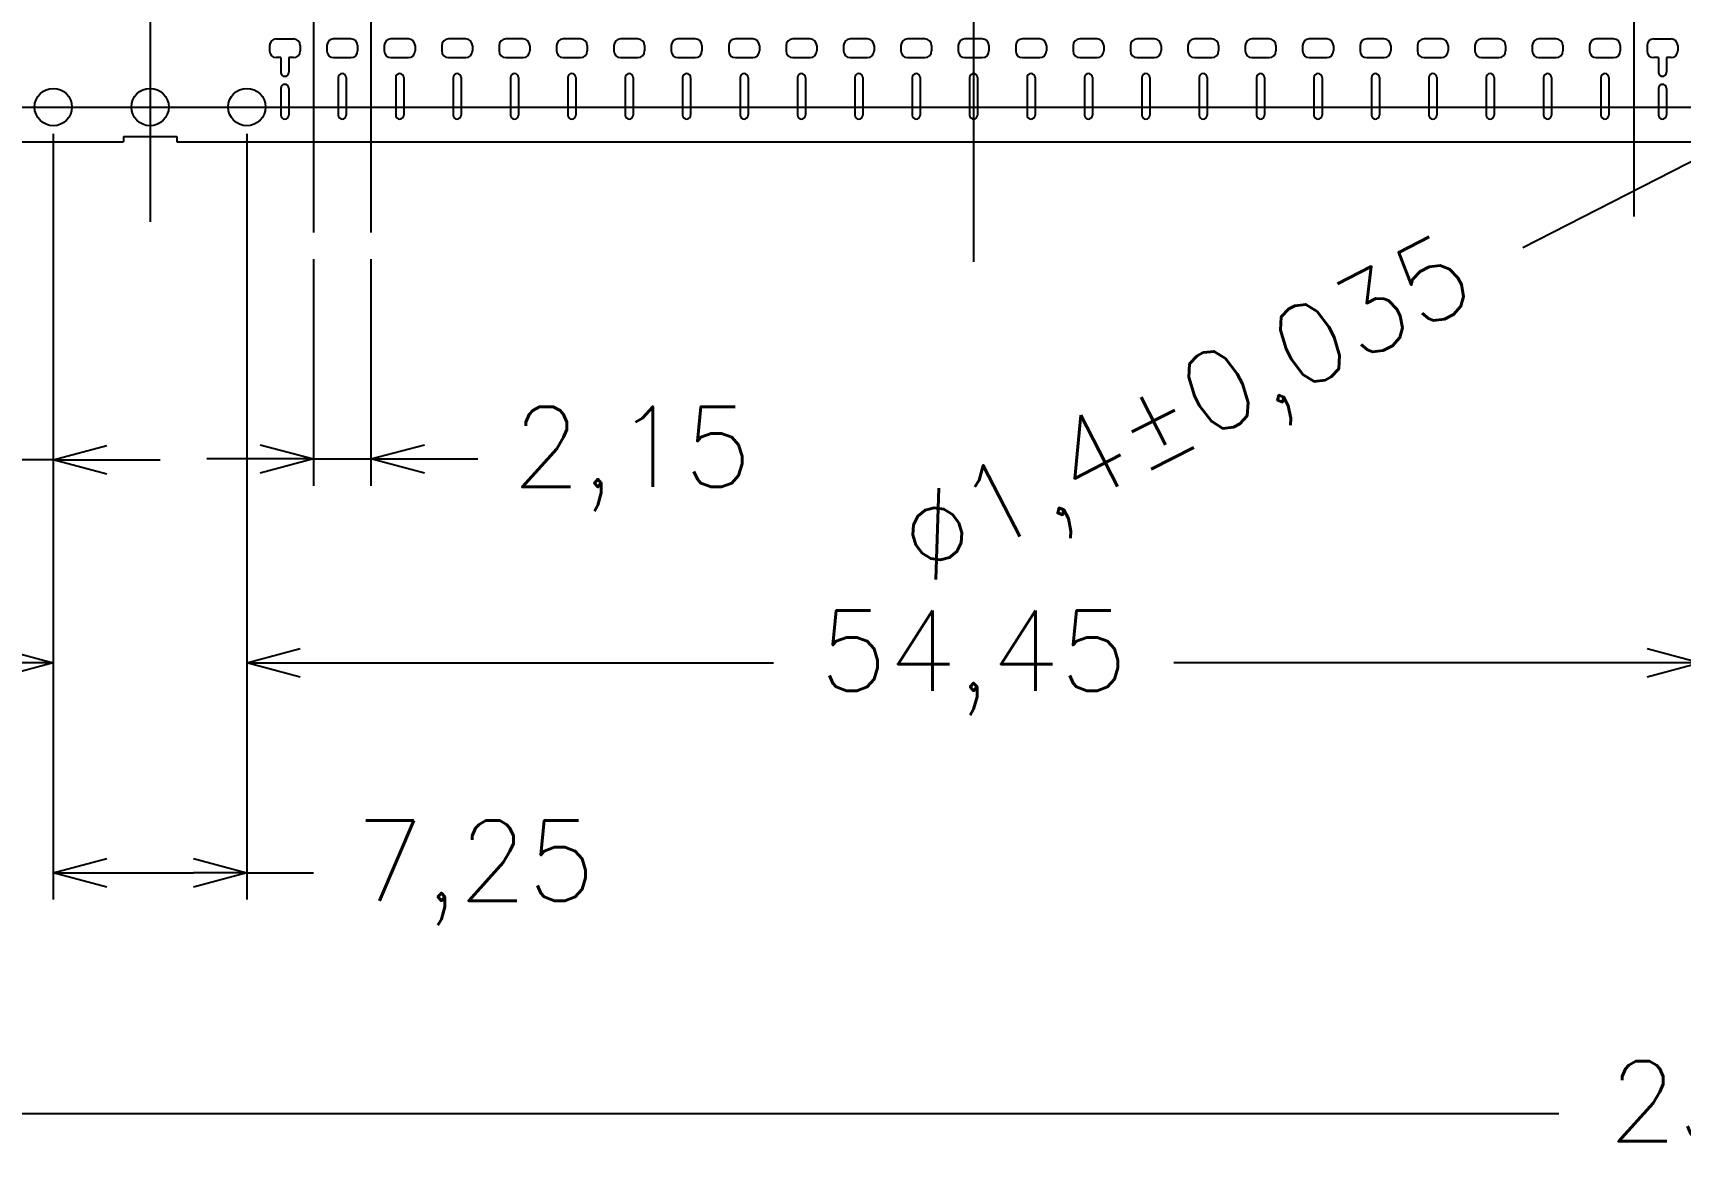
# Model space of a CAD drawing. Header units: millimetres. Extents: x -992 to 1678, y 128 to 1331.
# Drawn here: x -846 to -784.3, y 1168.8 to 1211.2 of the extents above; entities that cross this region are included whole.
import ezdxf

# ---------------------------------------------------------------- set-up
doc = ezdxf.new("R2010")
doc.units = ezdxf.units.MM
doc.header["$PDMODE"] = 3
doc.header["$PDSIZE"] = -1
doc.linetypes.add('CENTER', pattern=[10.16, 6.35, -1.27, 1.27, -1.27])
doc.layers.get('DEFPOINTS').update_dxf_attribs({"color": 10})
for name, color, linetype in [('1', 3, 'Continuous'), ('CEN', 8, 'CENTER'), ('DIM', 7, 'Continuous')]:
    doc.layers.add(name, color=color, linetype=linetype)
doc.styles.add('SIMPLEX', font='simplex')
doc.styles.get("Standard").update_dxf_attribs({"font": 'txt.shx', "bigfont": 'chineset.shx'})
doc.dimstyles.new('ISO-25', dxfattribs={"dimtxt": 2.5, "dimasz": 2.5, "dimexe": 1.25, "dimexo": 0.625, "dimtad": 1, "dimtxsty": 'Standard', "dimcen": 2.5, "dimadec": 0, "dimazin": 0, "dimtfac": 1, "dimtmove": 0, "dimatfit": 3, "dimfxl": 1, "dimarcsym": 0})

# ---------------------------------------------------------------- blocks, each defined once
blk = doc.blocks.new('_OPEN30')
at = {"color": 0, "linetype": 'ByBlock'}
for p, q in [((-1, 0.268), (0, 0)), ((0, 0), (-1, -0.268)), ((0, 0), (-1, 0))]:
    blk.add_line(p, q, dxfattribs=at)
blk = doc.blocks.new('*D93')
at = {"layer": 'DEFPOINTS', "color": 0, "transparency": 16777216}
for p in [(-899.724, 1292.825), (-841.649, 1270.144), (-899.724, 1208.444)]:
    blk.add_point(p, dxfattribs=at)
at = {"layer": 'DIM', "color": 0, "lineweight": -2, "transparency": 16777216}
for p, q in [((-899.724, 1209.444), (-899.724, 1293.825)), ((-841.649, 1271.144), (-841.649, 1293.825)), ((-897.724, 1292.825), (-879.615, 1292.825)), ((-843.649, 1292.825), (-861.758, 1292.825))]:
    blk.add_line(p, q, dxfattribs=at)
at = {"layer": 'DIM', "color": 0, "lineweight": -2, "transparency": 16777216, "xscale": 2, "yscale": 2, "zscale": 2, "rotation": 180}
blk.add_blockref('_OPEN30', (-899.724, 1292.825), dxfattribs=at)
at = {"layer": 'DIM', "color": 0, "lineweight": -2, "transparency": 16777216, "xscale": 2, "yscale": 2, "zscale": 2}
blk.add_blockref('_OPEN30', (-841.649, 1292.825), dxfattribs=at)
at = {"layer": 'DIM', "color": 0, "transparency": 16777216, "insert": (-870.686, 1292.825), "char_height": 3, "attachment_point": 5, "style": 'SIMPLEX'}
blk.add_mtext('58,075', dxfattribs=at)
blk = doc.blocks.new('*D94')
at = {"layer": 'DEFPOINTS', "color": 0, "transparency": 16777216}
for p in [(-899.724, 1208.444), (-845.274, 1208.444), (-845.274, 1187.624)]:
    blk.add_point(p, dxfattribs=at)
at = {"layer": 'DIM', "color": 0, "lineweight": -2, "transparency": 16777216}
for p, q in [((-899.724, 1207.444), (-899.724, 1186.624)), ((-845.274, 1207.444), (-845.274, 1186.624)), ((-897.724, 1187.624), (-879.999, 1187.624)), ((-847.274, 1187.624), (-864.999, 1187.624))]:
    blk.add_line(p, q, dxfattribs=at)
at = {"layer": 'DIM', "color": 0, "lineweight": -2, "transparency": 16777216, "xscale": 2, "yscale": 2, "zscale": 2, "rotation": 180}
blk.add_blockref('_OPEN30', (-899.724, 1187.624), dxfattribs=at)
at = {"layer": 'DIM', "color": 0, "lineweight": -2, "transparency": 16777216, "xscale": 2, "yscale": 2, "zscale": 2}
blk.add_blockref('_OPEN30', (-845.274, 1187.624), dxfattribs=at)
at = {"layer": 'DIM', "color": 0, "transparency": 16777216, "insert": (-872.499, 1187.624), "char_height": 3, "attachment_point": 5, "style": 'SIMPLEX'}
blk.add_mtext('54,45', dxfattribs=at)
blk = doc.blocks.new('*D96')
at = {"layer": 'DEFPOINTS', "color": 0, "transparency": 16777216}
for p in [(-845.274, 1208.444), (-838.024, 1208.444), (-838.024, 1179.76)]:
    blk.add_point(p, dxfattribs=at)
at = {"layer": 'DIM', "color": 0, "lineweight": -2, "transparency": 16777216}
for p, q in [((-845.274, 1207.444), (-845.274, 1178.76)), ((-838.024, 1207.444), (-838.024, 1178.76)), ((-843.274, 1179.76), (-840.024, 1179.76)), ((-838.024, 1179.76), (-835.524, 1179.76))]:
    blk.add_line(p, q, dxfattribs=at)
at = {"layer": 'DIM', "color": 0, "lineweight": -2, "transparency": 16777216, "xscale": 2, "yscale": 2, "zscale": 2, "rotation": 180}
blk.add_blockref('_OPEN30', (-845.274, 1179.76), dxfattribs=at)
at = {"layer": 'DIM', "color": 0, "lineweight": -2, "transparency": 16777216, "xscale": 2, "yscale": 2, "zscale": 2}
blk.add_blockref('_OPEN30', (-838.024, 1179.76), dxfattribs=at)
at = {"layer": 'DIM', "color": 0, "transparency": 16777216, "insert": (-829.452, 1179.76), "char_height": 3, "attachment_point": 5, "style": 'SIMPLEX'}
blk.add_mtext('7,25', dxfattribs=at)
blk = doc.blocks.new('*D97')
at = {"layer": 'DEFPOINTS', "color": 0, "transparency": 16777216}
for p in [(-838.024, 1208.444), (-783.574, 1208.444), (-783.574, 1187.624)]:
    blk.add_point(p, dxfattribs=at)
at = {"layer": 'DIM', "color": 0, "lineweight": -2, "transparency": 16777216}
for p, q in [((-838.024, 1207.444), (-838.024, 1186.624)), ((-783.574, 1207.444), (-783.574, 1186.624)), ((-836.024, 1187.624), (-818.299, 1187.624)), ((-785.574, 1187.624), (-803.299, 1187.624))]:
    blk.add_line(p, q, dxfattribs=at)
at = {"layer": 'DIM', "color": 0, "lineweight": -2, "transparency": 16777216, "xscale": 2, "yscale": 2, "zscale": 2, "rotation": 180}
blk.add_blockref('_OPEN30', (-838.024, 1187.624), dxfattribs=at)
at = {"layer": 'DIM', "color": 0, "lineweight": -2, "transparency": 16777216, "xscale": 2, "yscale": 2, "zscale": 2}
blk.add_blockref('_OPEN30', (-783.574, 1187.624), dxfattribs=at)
at = {"layer": 'DIM', "color": 0, "transparency": 16777216, "insert": (-810.799, 1187.624), "char_height": 3, "attachment_point": 5, "style": 'SIMPLEX'}
blk.add_mtext('54,45', dxfattribs=at)
blk = doc.blocks.new('*D105')
at = {"layer": 'DEFPOINTS', "color": 0, "transparency": 16777216}
for p in [(-845.274, 1208.444), (-847.774, 1204.344), (-847.774, 1195.228)]:
    blk.add_point(p, dxfattribs=at)
at = {"layer": 'DIM', "color": 0, "lineweight": -2, "transparency": 16777216}
for p, q in [((-845.274, 1207.444), (-845.274, 1194.228)), ((-847.774, 1203.344), (-847.774, 1194.228)), ((-849.774, 1195.228), (-851.774, 1195.228)), ((-845.274, 1195.228), (-847.774, 1195.228)), ((-843.274, 1195.228), (-841.274, 1195.228))]:
    blk.add_line(p, q, dxfattribs=at)
at = {"layer": 'DIM', "color": 0, "lineweight": -2, "transparency": 16777216, "xscale": 2, "yscale": 2, "zscale": 2}
blk.add_blockref('_OPEN30', (-847.774, 1195.228), dxfattribs=at)
at = {"layer": 'DIM', "color": 0, "lineweight": -2, "transparency": 16777216, "xscale": 2, "yscale": 2, "zscale": 2, "rotation": 180}
blk.add_blockref('_OPEN30', (-845.274, 1195.228), dxfattribs=at)
at = {"layer": 'DIM', "color": 0, "transparency": 16777216, "insert": (-856.417, 1195.228), "char_height": 3, "attachment_point": 5, "style": 'SIMPLEX'}
blk.add_mtext('2,5', dxfattribs=at)
blk = doc.blocks.new('*D106')
at = {"layer": 'DEFPOINTS', "color": 0, "transparency": 16777216}
for p in [(-835.524, 1203.744), (-833.374, 1203.744), (-833.374, 1195.261)]:
    blk.add_point(p, dxfattribs=at)
at = {"layer": 'DIM', "color": 0, "lineweight": -2, "transparency": 16777216}
for p, q in [((-835.524, 1202.744), (-835.524, 1194.261)), ((-833.374, 1202.744), (-833.374, 1194.261)), ((-837.524, 1195.261), (-839.524, 1195.261)), ((-835.524, 1195.261), (-833.374, 1195.261)), ((-831.374, 1195.261), (-829.374, 1195.261))]:
    blk.add_line(p, q, dxfattribs=at)
at = {"layer": 'DIM', "color": 0, "lineweight": -2, "transparency": 16777216, "xscale": 2, "yscale": 2, "zscale": 2}
blk.add_blockref('_OPEN30', (-835.524, 1195.261), dxfattribs=at)
at = {"layer": 'DIM', "color": 0, "lineweight": -2, "transparency": 16777216, "xscale": 2, "yscale": 2, "zscale": 2, "rotation": 180}
blk.add_blockref('_OPEN30', (-833.374, 1195.261), dxfattribs=at)
at = {"layer": 'DIM', "color": 0, "transparency": 16777216, "insert": (-823.588, 1195.261), "char_height": 3, "attachment_point": 5, "style": 'SIMPLEX'}
blk.add_mtext('2,15', dxfattribs=at)
blk = doc.blocks.new('*D122')
at = {"layer": 'DEFPOINTS', "color": 0, "transparency": 16777216}
for p in [(-899.724, 1208.444), (-660.174, 1208.444), (-899.724, 1170.747)]:
    blk.add_point(p, dxfattribs=at)
at = {"layer": 'DIM', "color": 0, "lineweight": -2, "transparency": 16777216}
for p, q in [((-899.724, 1207.444), (-899.724, 1169.747)), ((-660.174, 1207.444), (-660.174, 1169.747)), ((-897.724, 1170.747), (-788.877, 1170.747)), ((-662.174, 1170.747), (-771.02, 1170.747))]:
    blk.add_line(p, q, dxfattribs=at)
at = {"layer": 'DIM', "color": 0, "lineweight": -2, "transparency": 16777216, "xscale": 2, "yscale": 2, "zscale": 2, "rotation": 180}
blk.add_blockref('_OPEN30', (-899.724, 1170.747), dxfattribs=at)
at = {"layer": 'DIM', "color": 0, "lineweight": -2, "transparency": 16777216, "xscale": 2, "yscale": 2, "zscale": 2}
blk.add_blockref('_OPEN30', (-660.174, 1170.747), dxfattribs=at)
at = {"layer": 'DIM', "color": 0, "transparency": 16777216, "insert": (-779.949, 1170.747), "char_height": 3, "attachment_point": 5, "style": 'SIMPLEX'}
blk.add_mtext('239,55', dxfattribs=at)
blk = doc.blocks.new('*D127')
at = {"layer": 'DEFPOINTS', "color": 0, "transparency": 16777216}
for p in [(-779.326, 1208.763), (-780.572, 1208.125)]:
    blk.add_point(p, dxfattribs=at)
at = {"layer": 'DIM', "color": 0, "lineweight": -2, "transparency": 16777216}
for p, q in [((-777.546, 1209.675), (-775.766, 1210.587)), ((-779.326, 1208.763), (-780.572, 1208.125)), ((-790.221, 1203.182), (-782.352, 1207.213))]:
    blk.add_line(p, q, dxfattribs=at)
at = {"layer": 'DIM', "color": 0, "lineweight": -2, "transparency": 16777216, "xscale": 2, "yscale": 2, "zscale": 2}
for p, rotation in [((-779.326, 1208.763), 207.1251494536326), ((-780.572, 1208.125), 27.12514945363258)]:
    blk.add_blockref('_OPEN30', p, dxfattribs=dict(at, rotation=rotation))
at = {"layer": 'DIM', "color": 0, "transparency": 16777216, "insert": (-802.681, 1196.799), "char_height": 3, "attachment_point": 5, "rotation": 27.12515, "style": 'SIMPLEX'}
blk.add_mtext('∅1,4±0,035', dxfattribs=at)

msp = doc.modelspace()

# ---------------------------------------------------------------- linework, layer by layer
at = {"layer": '1', "linetype": 'ByBlock'}
for p, q in [((-837.1736804, 1210.74394821), (-837.1736804, 1210.54394821)), ((-836.9236804, 1210.99394821), (-836.2736804, 1210.99394821)), ((-836.0236804, 1210.74394821), (-836.0236804, 1210.54394821)), ((-835.0236804, 1210.74394821), (-835.0236804, 1210.54394821)), ((-834.1236804, 1210.99394821), (-834.7736804, 1210.99394821)), ((-833.8736804, 1210.74394821), (-833.8736804, 1210.54394821)), ((-832.8736804, 1210.74394821), (-832.8736804, 1210.54394821)), ((-831.9736804, 1210.99394821), (-832.6236804, 1210.99394821)), ((-831.7236804, 1210.74394821), (-831.7236804, 1210.54394821)), ((-830.7236804, 1210.74394821), (-830.7236804, 1210.54394821)), ((-829.8236804, 1210.99394821), (-830.4736804, 1210.99394821)), ((-829.5736804, 1210.74394821), (-829.5736804, 1210.54394821)), ((-828.5736804, 1210.74394821), (-828.5736804, 1210.54394821)), ((-827.6736804, 1210.99394821), (-828.3236804, 1210.99394821)), ((-827.4236804, 1210.74394821), (-827.4236804, 1210.54394821)), ((-826.4236804, 1210.74394821), (-826.4236804, 1210.54394821)), ((-825.5236804, 1210.99394821), (-826.1736804, 1210.99394821)), ((-825.2736804, 1210.74394821), (-825.2736804, 1210.54394821)), ((-824.2736804, 1210.74394821), (-824.2736804, 1210.54394821)), ((-823.3736804, 1210.99394821), (-824.0236804, 1210.99394821)), ((-823.1236804, 1210.74394821), (-823.1236804, 1210.54394821)), ((-822.1236804, 1210.74394821), (-822.1236804, 1210.54394821)), ((-821.2236804, 1210.99394821), (-821.8736804, 1210.99394821)), ((-820.9736804, 1210.74394821), (-820.9736804, 1210.54394821)), ((-819.9736804, 1210.74394821), (-819.9736804, 1210.54394821)), ((-819.0736804, 1210.99394821), (-819.7236804, 1210.99394821)), ((-818.8236804, 1210.74394821), (-818.8236804, 1210.54394821)), ((-817.8236804, 1210.74394821), (-817.8236804, 1210.54394821)), ((-816.9236804, 1210.99394821), (-817.5736804, 1210.99394821)), ((-816.6736804, 1210.74394821), (-816.6736804, 1210.54394821)), ((-815.6736804, 1210.74394821), (-815.6736804, 1210.54394821)), ((-814.7736804, 1210.99394821), (-815.4236804, 1210.99394821)), ((-814.5236804, 1210.74394821), (-814.5236804, 1210.54394821)), ((-813.5236804, 1210.74394821), (-813.5236804, 1210.54394821)), ((-812.6236804, 1210.99394821), (-813.2736804, 1210.99394821)), ((-812.3736804, 1210.74394821), (-812.3736804, 1210.54394821)), ((-811.3736804, 1210.74394821), (-811.3736804, 1210.54394821)), ((-810.4736804, 1210.99394821), (-811.1236804, 1210.99394821)), ((-810.2236804, 1210.74394821), (-810.2236804, 1210.54394821)), ((-809.2236804, 1210.74394821), (-809.2236804, 1210.54394821)), ((-808.3236804, 1210.99394821), (-808.9736804, 1210.99394821)), ((-808.0736804, 1210.74394821), (-808.0736804, 1210.54394821)), ((-807.0736804, 1210.74394821), (-807.0736804, 1210.54394821)), ((-806.1736804, 1210.99394821), (-806.8236804, 1210.99394821)), ((-805.9236804, 1210.74394821), (-805.9236804, 1210.54394821)), ((-804.9236804, 1210.74394821), (-804.9236804, 1210.54394821)), ((-804.0236804, 1210.99394821), (-804.6736804, 1210.99394821)), ((-803.7736804, 1210.74394821), (-803.7736804, 1210.54394821)), ((-802.7736804, 1210.74394821), (-802.7736804, 1210.54394821)), ((-801.8736804, 1210.99394821), (-802.5236804, 1210.99394821)), ((-801.6236804, 1210.74394821), (-801.6236804, 1210.54394821)), ((-800.6236804, 1210.74394821), (-800.6236804, 1210.54394821)), ((-799.7236804, 1210.99394821), (-800.3736804, 1210.99394821)), ((-799.4736804, 1210.74394821), (-799.4736804, 1210.54394821)), ((-798.4736804, 1210.74394821), (-798.4736804, 1210.54394821)), ((-797.5736804, 1210.99394821), (-798.2236804, 1210.99394821)), ((-797.3236804, 1210.74394821), (-797.3236804, 1210.54394821)), ((-796.3236804, 1210.74394821), (-796.3236804, 1210.54394821)), ((-795.4236804, 1210.99394821), (-796.0736804, 1210.99394821)), ((-795.1736804, 1210.74394821), (-795.1736804, 1210.54394821)), ((-794.1736804, 1210.74394821), (-794.1736804, 1210.54394821)), ((-793.2736804, 1210.99394821), (-793.9236804, 1210.99394821)), ((-793.0236804, 1210.74394821), (-793.0236804, 1210.54394821)), ((-792.0236804, 1210.74394821), (-792.0236804, 1210.54394821)), ((-791.1236804, 1210.99394821), (-791.7736804, 1210.99394821)), ((-790.8736804, 1210.74394821), (-790.8736804, 1210.54394821)), ((-789.8736804, 1210.74394821), (-789.8736804, 1210.54394821)), ((-788.9736804, 1210.99394821), (-789.6236804, 1210.99394821)), ((-788.7236804, 1210.74394821), (-788.7236804, 1210.54394821)), ((-787.7236804, 1210.74394821), (-787.7236804, 1210.54394821)), ((-786.8236804, 1210.99394821), (-787.4736804, 1210.99394821)), ((-786.5736804, 1210.74394821), (-786.5736804, 1210.54394821)), ((-785.5736804, 1210.74394821), (-785.5736804, 1210.54394821)), ((-785.3236804, 1210.99394821), (-784.6736804, 1210.99394821)), ((-784.4236804, 1210.74394821), (-784.4236804, 1210.54394821)), ((-872.4986804, 1207.14394821), (-842.6486804, 1207.14394821)), ((-840.6486804, 1207.14394821), (-810.7986804, 1207.14394821)), ((-810.7986804, 1207.14394821), (-780.9486804, 1207.14394821))]:
    msp.add_line(p, q, dxfattribs=at)
at = {"layer": '1'}
for p, q in [((-836.7486804, 1210.29394821), (-836.9236804, 1210.29394821)), ((-836.7486804, 1210.29394821), (-836.7486804, 1209.74394821)), ((-836.2736804, 1210.29394821), (-836.4486804, 1210.29394821)), ((-836.4486804, 1210.29394821), (-836.4486804, 1209.74394821)), ((-834.7736804, 1210.29394821), (-834.1236804, 1210.29394821)), ((-832.6236804, 1210.29394821), (-831.9736804, 1210.29394821)), ((-830.4736804, 1210.29394821), (-829.8236804, 1210.29394821)), ((-828.3236804, 1210.29394821), (-827.6736804, 1210.29394821)), ((-826.1736804, 1210.29394821), (-825.5236804, 1210.29394821)), ((-824.0236804, 1210.29394821), (-823.3736804, 1210.29394821)), ((-821.8736804, 1210.29394821), (-821.2236804, 1210.29394821)), ((-819.7236804, 1210.29394821), (-819.0736804, 1210.29394821)), ((-817.5736804, 1210.29394821), (-816.9236804, 1210.29394821)), ((-815.4236804, 1210.29394821), (-814.7736804, 1210.29394821)), ((-813.2736804, 1210.29394821), (-812.6236804, 1210.29394821)), ((-811.1236804, 1210.29394821), (-810.4736804, 1210.29394821)), ((-808.9736804, 1210.29394821), (-808.3236804, 1210.29394821)), ((-806.8236804, 1210.29394821), (-806.1736804, 1210.29394821)), ((-804.6736804, 1210.29394821), (-804.0236804, 1210.29394821)), ((-802.5236804, 1210.29394821), (-801.8736804, 1210.29394821)), ((-800.3736804, 1210.29394821), (-799.7236804, 1210.29394821)), ((-798.2236804, 1210.29394821), (-797.5736804, 1210.29394821)), ((-796.0736804, 1210.29394821), (-795.4236804, 1210.29394821)), ((-793.9236804, 1210.29394821), (-793.2736804, 1210.29394821)), ((-791.7736804, 1210.29394821), (-791.1236804, 1210.29394821)), ((-789.6236804, 1210.29394821), (-788.9736804, 1210.29394821)), ((-787.4736804, 1210.29394821), (-786.8236804, 1210.29394821)), ((-785.1486804, 1210.29394821), (-785.3236804, 1210.29394821)), ((-785.1486804, 1210.29394821), (-785.1486804, 1209.74394821)), ((-784.6736804, 1210.29394821), (-784.8486804, 1210.29394821)), ((-784.8486804, 1210.29394821), (-784.8486804, 1209.74394821)), ((-834.5986804, 1209.54394821), (-834.5986804, 1208.14394821)), ((-834.2986804, 1209.54394821), (-834.2986804, 1208.14394821)), ((-832.4486804, 1209.54394821), (-832.4486804, 1208.14394821)), ((-832.1486804, 1209.54394821), (-832.1486804, 1208.14394821)), ((-830.2986804, 1209.54394821), (-830.2986804, 1208.14394821)), ((-829.9986804, 1209.54394821), (-829.9986804, 1208.14394821)), ((-828.1486804, 1209.54394821), (-828.1486804, 1208.14394821)), ((-827.8486804, 1209.54394821), (-827.8486804, 1208.14394821)), ((-825.9986804, 1209.54394821), (-825.9986804, 1208.14394821)), ((-825.6986804, 1209.54394821), (-825.6986804, 1208.14394821)), ((-823.8486804, 1209.54394821), (-823.8486804, 1208.14394821)), ((-823.5486804, 1209.54394821), (-823.5486804, 1208.14394821)), ((-821.6986804, 1209.54394821), (-821.6986804, 1208.14394821)), ((-821.3986804, 1209.54394821), (-821.3986804, 1208.14394821)), ((-819.5486804, 1209.54394821), (-819.5486804, 1208.14394821)), ((-819.2486804, 1209.54394821), (-819.2486804, 1208.14394821)), ((-817.3986804, 1209.54394821), (-817.3986804, 1208.14394821)), ((-817.0986804, 1209.54394821), (-817.0986804, 1208.14394821)), ((-815.2486804, 1209.54394821), (-815.2486804, 1208.14394821)), ((-814.9486804, 1209.54394821), (-814.9486804, 1208.14394821)), ((-813.0986804, 1209.54394821), (-813.0986804, 1208.14394821)), ((-812.7986804, 1209.54394821), (-812.7986804, 1208.14394821)), ((-810.9486804, 1209.54394821), (-810.9486804, 1208.14394821)), ((-810.6486804, 1209.54394821), (-810.6486804, 1208.14394821)), ((-808.7986804, 1209.54394821), (-808.7986804, 1208.14394821)), ((-808.4986804, 1209.54394821), (-808.4986804, 1208.14394821)), ((-806.6486804, 1209.54394821), (-806.6486804, 1208.14394821)), ((-806.3486804, 1209.54394821), (-806.3486804, 1208.14394821)), ((-804.4986804, 1209.54394821), (-804.4986804, 1208.14394821)), ((-804.1986804, 1209.54394821), (-804.1986804, 1208.14394821)), ((-802.3486804, 1209.54394821), (-802.3486804, 1208.14394821)), ((-802.0486804, 1209.54394821), (-802.0486804, 1208.14394821)), ((-800.1986804, 1209.54394821), (-800.1986804, 1208.14394821)), ((-799.8986804, 1209.54394821), (-799.8986804, 1208.14394821)), ((-798.0486804, 1209.54394821), (-798.0486804, 1208.14394821)), ((-797.7486804, 1209.54394821), (-797.7486804, 1208.14394821)), ((-795.8986804, 1209.54394821), (-795.8986804, 1208.14394821)), ((-795.5986804, 1209.54394821), (-795.5986804, 1208.14394821)), ((-793.7486804, 1209.54394821), (-793.7486804, 1208.14394821)), ((-793.4486804, 1209.54394821), (-793.4486804, 1208.14394821)), ((-791.5986804, 1209.54394821), (-791.5986804, 1208.14394821)), ((-791.2986804, 1209.54394821), (-791.2986804, 1208.14394821)), ((-789.4486804, 1209.54394821), (-789.4486804, 1208.14394821)), ((-789.1486804, 1209.54394821), (-789.1486804, 1208.14394821)), ((-787.2986804, 1209.54394821), (-787.2986804, 1208.14394821)), ((-786.9986804, 1209.54394821), (-786.9986804, 1208.14394821)), ((-836.7486804, 1209.14394821), (-836.7486804, 1208.14394821)), ((-836.4486804, 1209.14394821), (-836.4486804, 1208.14394821)), ((-785.1486804, 1209.14394821), (-785.1486804, 1208.14394821)), ((-784.8486804, 1209.14394821), (-784.8486804, 1208.14394821)), ((-842.6486804, 1207.34394821), (-841.6486804, 1207.34394821)), ((-842.6486804, 1207.34394821), (-842.6486804, 1207.14394821)), ((-841.6486804, 1207.34394821), (-840.6486804, 1207.34394821)), ((-840.6486804, 1207.34394821), (-840.6486804, 1207.14394821))]:
    msp.add_line(p, q, dxfattribs=at)
for centre in [(-845.2736804, 1208.44394821), (-841.6486804, 1208.44394821), (-838.0236804, 1208.44394821), (-838.0236804, 1208.44394821), (-838.0236804, 1208.44394821), (-838.0236804, 1208.44394821), (-838.0236804, 1208.44394821), (-838.0236804, 1208.44394821), (-838.0236804, 1208.44394821)]:
    msp.add_circle(centre, 0.7, dxfattribs=at)
at = {"layer": '1', "linetype": 'ByBlock'}
for centre, start, end in [((-836.9236804, 1210.74394821), 90, 180), ((-836.2736804, 1210.74394821), 0, 90), ((-834.7736804, 1210.74394821), 90, 180), ((-834.1236804, 1210.74394821), 360, 90), ((-832.6236804, 1210.74394821), 90, 180), ((-831.9736804, 1210.74394821), 360, 90), ((-830.4736804, 1210.74394821), 90, 180), ((-829.8236804, 1210.74394821), 360, 90), ((-828.3236804, 1210.74394821), 90, 180), ((-827.6736804, 1210.74394821), 360, 90), ((-826.1736804, 1210.74394821), 90, 180), ((-825.5236804, 1210.74394821), 360, 90), ((-824.0236804, 1210.74394821), 90, 180), ((-823.3736804, 1210.74394821), 360, 90), ((-821.8736804, 1210.74394821), 90, 180), ((-821.2236804, 1210.74394821), 360, 90), ((-819.7236804, 1210.74394821), 90, 180), ((-819.0736804, 1210.74394821), 360, 90), ((-817.5736804, 1210.74394821), 90, 180), ((-816.9236804, 1210.74394821), 360, 90), ((-815.4236804, 1210.74394821), 90, 180), ((-814.7736804, 1210.74394821), 360, 90), ((-813.2736804, 1210.74394821), 90, 180), ((-812.6236804, 1210.74394821), 360, 90), ((-811.1236804, 1210.74394821), 90, 180), ((-810.4736804, 1210.74394821), 360, 90), ((-808.9736804, 1210.74394821), 90, 180), ((-808.3236804, 1210.74394821), 360, 90), ((-806.8236804, 1210.74394821), 90, 180), ((-806.1736804, 1210.74394821), 360, 90), ((-804.6736804, 1210.74394821), 90, 180), ((-804.0236804, 1210.74394821), 360, 90), ((-802.5236804, 1210.74394821), 90, 180), ((-801.8736804, 1210.74394821), 360, 90), ((-800.3736804, 1210.74394821), 90, 180), ((-799.7236804, 1210.74394821), 360, 90), ((-798.2236804, 1210.74394821), 90, 180), ((-797.5736804, 1210.74394821), 360, 90), ((-796.0736804, 1210.74394821), 90, 180), ((-795.4236804, 1210.74394821), 360, 90), ((-793.9236804, 1210.74394821), 90, 180), ((-793.2736804, 1210.74394821), 360, 90), ((-791.7736804, 1210.74394821), 90, 180), ((-791.1236804, 1210.74394821), 360, 90), ((-789.6236804, 1210.74394821), 90, 180), ((-788.9736804, 1210.74394821), 360, 90), ((-787.4736804, 1210.74394821), 90, 180), ((-786.8236804, 1210.74394821), 360, 90), ((-785.3236804, 1210.74394821), 90, 180), ((-784.6736804, 1210.74394821), 0, 90), ((-836.9236804, 1210.54394821), 180, 270), ((-836.2736804, 1210.54394821), 270, 0), ((-834.7736804, 1210.54394821), 180, 270), ((-834.1236804, 1210.54394821), 270, 360), ((-832.6236804, 1210.54394821), 180, 270), ((-831.9736804, 1210.54394821), 270, 360), ((-830.4736804, 1210.54394821), 180, 270), ((-829.8236804, 1210.54394821), 270, 360), ((-828.3236804, 1210.54394821), 180, 270), ((-827.6736804, 1210.54394821), 270, 360), ((-826.1736804, 1210.54394821), 180, 270), ((-825.5236804, 1210.54394821), 270, 360), ((-824.0236804, 1210.54394821), 180, 270), ((-823.3736804, 1210.54394821), 270, 360), ((-821.8736804, 1210.54394821), 180, 270), ((-821.2236804, 1210.54394821), 270, 360), ((-819.7236804, 1210.54394821), 180, 270), ((-819.0736804, 1210.54394821), 270, 360), ((-817.5736804, 1210.54394821), 180, 270), ((-816.9236804, 1210.54394821), 270, 360), ((-815.4236804, 1210.54394821), 180, 270), ((-814.7736804, 1210.54394821), 270, 360), ((-813.2736804, 1210.54394821), 180, 270), ((-812.6236804, 1210.54394821), 270, 360), ((-811.1236804, 1210.54394821), 180, 270), ((-810.4736804, 1210.54394821), 270, 360), ((-808.9736804, 1210.54394821), 180, 270), ((-808.3236804, 1210.54394821), 270, 360), ((-806.8236804, 1210.54394821), 180, 270), ((-806.1736804, 1210.54394821), 270, 360), ((-804.6736804, 1210.54394821), 180, 270), ((-804.0236804, 1210.54394821), 270, 360), ((-802.5236804, 1210.54394821), 180, 270), ((-801.8736804, 1210.54394821), 270, 360), ((-800.3736804, 1210.54394821), 180, 270), ((-799.7236804, 1210.54394821), 270, 360), ((-798.2236804, 1210.54394821), 180, 270), ((-797.5736804, 1210.54394821), 270, 360), ((-796.0736804, 1210.54394821), 180, 270), ((-795.4236804, 1210.54394821), 270, 360), ((-793.9236804, 1210.54394821), 180, 270), ((-793.2736804, 1210.54394821), 270, 360), ((-791.7736804, 1210.54394821), 180, 270), ((-791.1236804, 1210.54394821), 270, 360), ((-789.6236804, 1210.54394821), 180, 270), ((-788.9736804, 1210.54394821), 270, 360), ((-787.4736804, 1210.54394821), 180, 270), ((-786.8236804, 1210.54394821), 270, 360), ((-785.3236804, 1210.54394821), 180, 270), ((-784.6736804, 1210.54394821), 270, 0)]:
    msp.add_arc(centre, 0.25, start, end, dxfattribs=at)
at = {"layer": '1'}
for centre, start, end in [((-836.5986804, 1209.74394821), 180, 0), ((-834.4486804, 1209.54394821), 0, 180), ((-832.2986804, 1209.54394821), 0, 180), ((-830.1486804, 1209.54394821), 0, 180), ((-827.9986804, 1209.54394821), 0, 180), ((-825.8486804, 1209.54394821), 0, 180), ((-823.6986804, 1209.54394821), 0, 180), ((-821.5486804, 1209.54394821), 0, 180), ((-819.3986804, 1209.54394821), 0, 180), ((-817.2486804, 1209.54394821), 0, 180), ((-815.0986804, 1209.54394821), 0, 180), ((-812.9486804, 1209.54394821), 0, 180), ((-810.7986804, 1209.54394821), 0, 180), ((-808.6486804, 1209.54394821), 0, 180), ((-806.4986804, 1209.54394821), 0, 180), ((-804.3486804, 1209.54394821), 0, 180), ((-802.1986804, 1209.54394821), 0, 180), ((-800.0486804, 1209.54394821), 0, 180), ((-797.8986804, 1209.54394821), 0, 180), ((-795.7486804, 1209.54394821), 0, 180), ((-793.5986804, 1209.54394821), 0, 180), ((-791.4486804, 1209.54394821), 0, 180), ((-789.2986804, 1209.54394821), 0, 180), ((-787.1486804, 1209.54394821), 0, 180), ((-784.9986804, 1209.74394821), 180, 0), ((-836.5986804, 1209.14394821), 0, 180), ((-784.9986804, 1209.14394821), 0, 180), ((-836.5986804, 1208.14394821), 180, 0), ((-834.4486804, 1208.14394821), 180, 0), ((-832.2986804, 1208.14394821), 180, 0), ((-830.1486804, 1208.14394821), 180, 0), ((-827.9986804, 1208.14394821), 180, 0), ((-825.8486804, 1208.14394821), 180, 0), ((-823.6986804, 1208.14394821), 180, 0), ((-821.5486804, 1208.14394821), 180, 0), ((-819.3986804, 1208.14394821), 180, 0), ((-817.2486804, 1208.14394821), 180, 0), ((-815.0986804, 1208.14394821), 180, 0), ((-812.9486804, 1208.14394821), 180, 0), ((-810.7986804, 1208.14394821), 180, 0), ((-808.6486804, 1208.14394821), 180, 0), ((-806.4986804, 1208.14394821), 180, 0), ((-804.3486804, 1208.14394821), 180, 0), ((-802.1986804, 1208.14394821), 180, 0), ((-800.0486804, 1208.14394821), 180, 0), ((-797.8986804, 1208.14394821), 180, 0), ((-795.7486804, 1208.14394821), 180, 0), ((-793.5986804, 1208.14394821), 180, 0), ((-791.4486804, 1208.14394821), 180, 0), ((-789.2986804, 1208.14394821), 180, 0), ((-787.1486804, 1208.14394821), 180, 0), ((-784.9986804, 1208.14394821), 180, 0)]:
    msp.add_arc(centre, 0.15, start, end, dxfattribs=at)
at = {"layer": 'CEN', "linetype": 'ByBlock'}
for p, q in [((-835.5236804, 1270.54394821), (-835.5236804, 1203.74394821)), ((-833.3736804, 1270.54394821), (-833.3736804, 1203.74394821)), ((-810.7986804, 1270.64394821), (-810.7986804, 1203.64394821)), ((-810.7986804, 1270.64394821), (-810.7986804, 1203.64394821)), ((-786.0736804, 1270.54394821), (-786.0736804, 1204.34394821)), ((-786.0736804, 1270.54394821), (-786.0736804, 1204.34394821)), ((-841.6486804, 1270.14394821), (-841.6486804, 1204.14394821)), ((-810.7986804, 1269.64394821), (-810.7986804, 1202.64394821)), ((-904.7736804, 1208.44394821), (-656.1236804, 1208.44394821))]:
    msp.add_line(p, q, dxfattribs=at)

# ---------------------------------------------------------------- dimensions: what is measured, and where the dimension line sits
at = {"layer": 'DIM'}
for base, p1, p2, picture, middle in [((-899.7236803994, 1292.8245192535), (-841.6486803994, 1270.1439482137), (-899.7236803994, 1208.4439482137), '*D93', (-870.6861803994, 1292.8245192535)), ((-845.2736803994, 1187.6235939516), (-899.7236803994, 1208.4439482137), (-845.2736803994, 1208.4439482137), '*D94', (-872.4986803994, 1187.6235939516)), ((-899.7236803994, 1170.7466517382), (-660.1736803994, 1208.4439482137), (-899.7236803994, 1208.4439482137), '*D122', (-779.9486803994, 1170.7466517382)), ((-847.7736804, 1195.22776842), (-845.2736804, 1208.44394821), (-847.7736804, 1204.34394821), '*D105', (-856.41653754, 1195.22776842)), ((-783.5736803994, 1187.6235939516), (-838.0236803994, 1208.4439482137), (-783.5736803994, 1208.4439482137), '*D97', (-810.7986803994, 1187.6235939516)), ((-833.3736804, 1195.26130879), (-835.5236804, 1203.74394821), (-833.3736804, 1203.74394821), '*D106', (-823.58796611, 1195.26130879))]:
    dim = msp.add_linear_dim(base=base, p1=p1, p2=p2, dimstyle='ISO-25', override={"dimtxt": 3, "dimasz": 2, "dimexe": 1, "dimexo": 1, "dimgap": 1.5, "dimtad": 0, "dimdec": 8, "dimtxsty": 'SIMPLEX', "dimblk1": 'OPEN30', "dimblk2": 'OPEN30', "dimsah": 1, "dimtp": 0.05, "dimtm": 0.05, "dimtfac": 0.5, "dimtdec": 8}, dxfattribs=at)
    dim.commit()
    dim.dimension.update_dxf_attribs({"geometry": picture, "text_midpoint": middle})
dim = msp.add_diameter_dim_2p(p1=(-779.325671466, 1208.763103143), p2=(-780.571689332, 1208.124793284), dimstyle='ISO-25', override={"dimtxt": 3, "dimasz": 2, "dimexe": 1, "dimexo": 1, "dimgap": 1.5, "dimtad": 0, "dimdec": 8, "dimtxsty": 'SIMPLEX', "dimblk1": 'OPEN30', "dimblk2": 'OPEN30', "dimsah": 1, "dimtol": 1, "dimtp": 0.035, "dimtm": 0.035, "dimtfac": 1, "dimtdec": 8}, dxfattribs=at)
dim.commit()
dim.dimension.update_dxf_attribs({"geometry": '*D127', "text_midpoint": (-802.681080345, 1196.798597524), "dimtype": 163})
dim = msp.add_linear_dim(base=(-838.0236803994, 1179.7598291759), p1=(-845.2736803994, 1208.4439482137), p2=(-838.0236803994, 1208.4439482137), dimstyle='ISO-25', override={"dimtxt": 3, "dimasz": 2, "dimexe": 1, "dimexo": 1, "dimgap": 1.5, "dimtad": 0, "dimdec": 8, "dimtxsty": 'SIMPLEX', "dimblk1": 'OPEN30', "dimblk2": 'OPEN30', "dimsah": 1, "dimtp": 0.05, "dimtm": 0.05, "dimtfac": 0.5, "dimtdec": 8}, dxfattribs=at)
dim.commit()
dim.dimension.update_dxf_attribs({"geometry": '*D96', "text_midpoint": (-829.4522518279, 1179.7598291759), "dimtype": 160})

doc.saveas('drawing.dxf')
